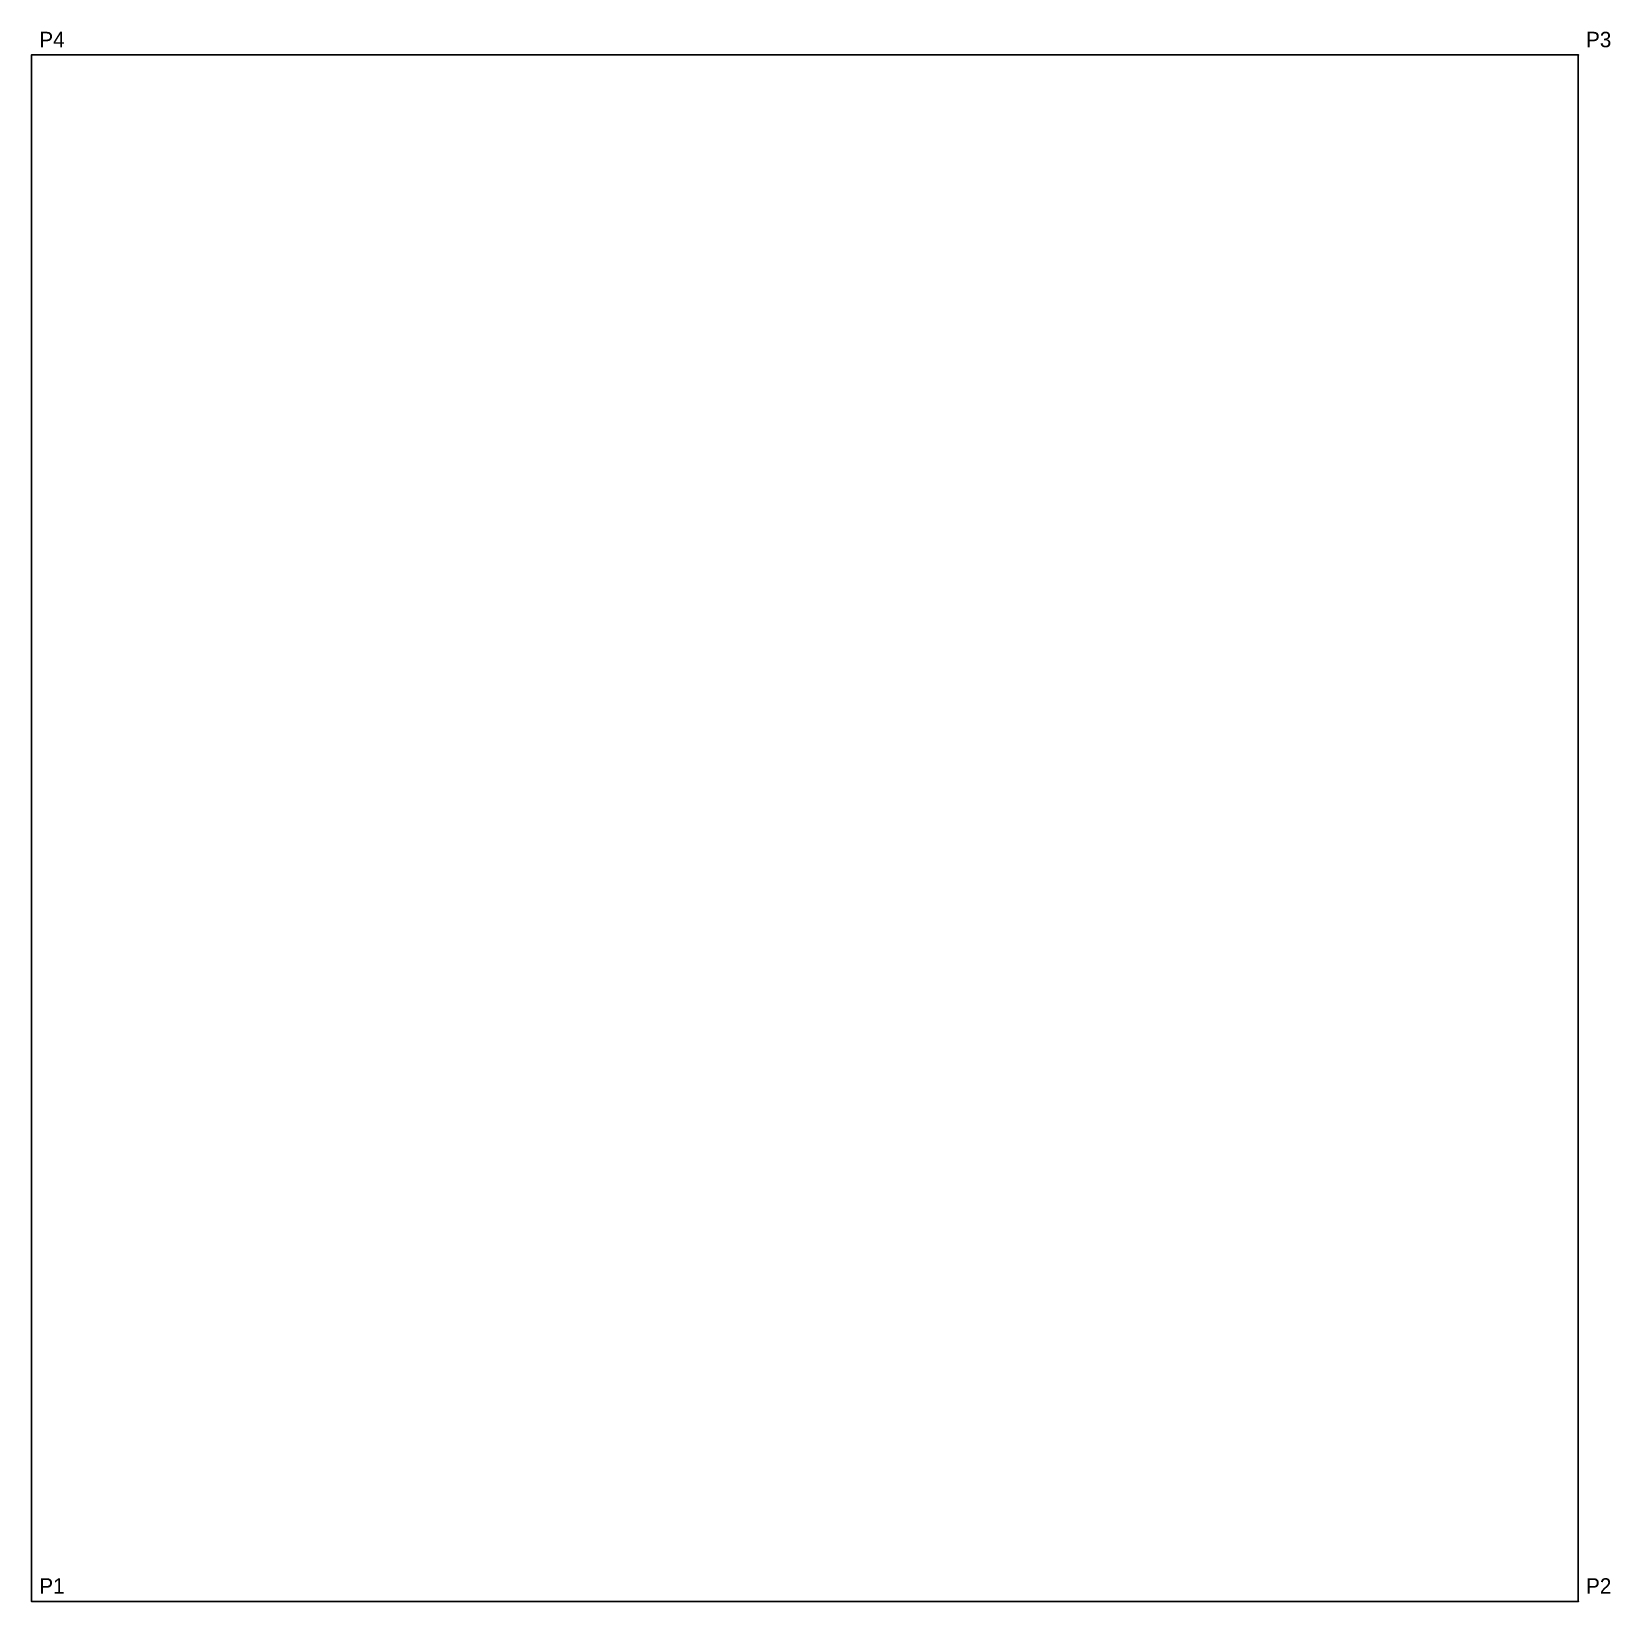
# Model space of a CAD drawing. Header units: metres. Extents: x 0 to 102, y 0 to 102.
import ezdxf

# ---------------------------------------------------------------- set-up
doc = ezdxf.new("R2010")
doc.units = ezdxf.units.M
for name, color, linetype in [('0_BOUNDARY', 7, 'Continuous'), ('0_POINTS', 1, 'Continuous'), ('0_TEXT', 7, 'Continuous')]:
    doc.layers.add(name, color=color, linetype=linetype)

msp = doc.modelspace()

# ---------------------------------------------------------------- linework, layer by layer
at = {"layer": '0_BOUNDARY'}
msp.add_lwpolyline([(0, 0), (100, 0), (100, 100), (0, 100)], close=True, dxfattribs=at)
at = {"layer": '0_POINTS'}
for p in [(0, 100), (100, 100), (0, 0), (100, 0)]:
    msp.add_point(p, dxfattribs=at)

# ---------------------------------------------------------------- texts
at = {"layer": '0_TEXT'}
for s, p in [('P4', (0.5, 100.5)), ('P3', (100.5, 100.5)), ('P1', (0.5, 0.5)), ('P2', (100.5, 0.5))]:
    msp.add_text(s, height=1, dxfattribs=at).set_placement(p)

doc.saveas('drawing.dxf')
